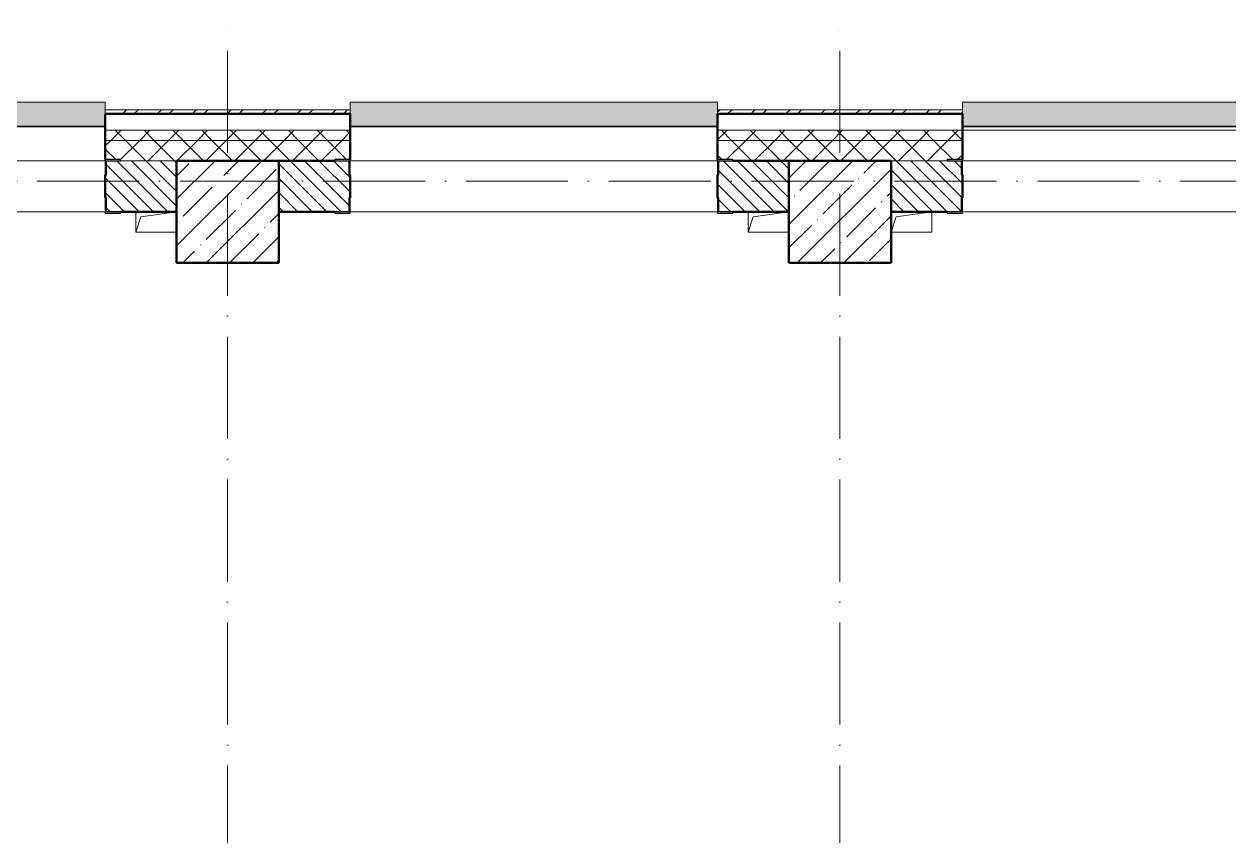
# Model space of a CAD drawing. Header units: millimetres. Extents: x -356862 to 418287, y 0 to 839748.
# Drawn here: x -126912 to -121010, y 465190 to 469166 of the extents above; entities that cross this region are included whole.
import ezdxf

# ---------------------------------------------------------------- set-up
doc = ezdxf.new("R2010")
doc.units = ezdxf.units.MM
doc.linetypes.add('50_200_ШТРИХ_1Т_ш5_п1_п1_', pattern=[700, 500, -100, 0, -100])
for name, color, linetype, lineweight in [('A-GENM-____-MCUT', 7, 'Continuous', 25), ('A-GENM-____-OTLN', 7, 'Continuous', 9), ('A-GENM-____-OTLN-1', 7, 'Continuous', 25), ('A-GLAZ-____-OTLN', 7, 'Continuous', 9), ('A-WALL-____-MCUT-2', 7, 'Continuous', 50), ('A-WALL-____-MCUT-3', 7, 'Continuous', 9), ('A-WALL-____-OTLN', 7, 'Continuous', 9), ('A-WALL-____-PATT-1', 7, 'Continuous', 9), ('A-WALL-FNSH-MCUT-1', 7, 'Continuous', 9), ('S-COLS-____-MCUT', 7, 'Continuous', 50), ('S-COLS-____-OTLN', 7, 'Continuous', 9), ('S-GRID-____-OTLN-1', 7, '50_200_ШТРИХ_1Т_ш5_п1_п1_', 9)]:
    doc.layers.add(name, color=color, linetype=linetype, lineweight=lineweight)
doc.layers.add('A-GLAZ-____-OTLN-1', color=7, linetype='Continuous', lineweight=9, true_color=0xc0c0c0)
pattern_1 = [(135, (-176515.067, 459015.94), (-35.35534, -35.35534), [])]
pattern_2 = [(45, (-176515.07, 459015.94), (-70.71068, 70.71068), []), (135, (-176515.07, 459015.94), (-70.71068, -70.71068), [])]

# ---------------------------------------------------------------- blocks, each defined once
blk = doc.blocks.new('BSC_Колонна _Прямоугольная - 500х500-V127-АР1_План отверстий 1 этажа в осях 1-64_А-ГГ')
at = {"layer": 'S-COLS-____-OTLN'}
h = blk.add_hatch(dxfattribs=at)
h.set_pattern_fill('FP_160', color=256, style=0, pattern_type=2)
h.set_pattern_definition([(45, (-53600, -9231.04), (-114.04925, 114.04925), []), (45, (-53485.95, -9231.04), (-114.04925, 114.04925), [201.613, -40.323, 3.353, -36.97])])
h.paths.add_polyline_path([(-250, -250), (250, -250), (250, 250), (-250, 250), (-250, 103.4)], flags=0)
at = {"layer": 'S-COLS-____-MCUT'}
for p, q in [((250, 250), (-250, 250)), ((-250, 250), (-250, -250)), ((250, -250), (250, 250)), ((-250, -250), (250, -250))]:
    blk.add_line(p, q, dxfattribs=at)
blk = doc.blocks.new('Фахверк_СКБ_Уголок - 250_2700-27497298-АР1_План отверстий 1 этажа в осях 1-64_А-ГГ')
at = {"layer": 'A-GENM-____-MCUT'}
for p, q in [((200, 181), (125, 181)), ((125, 181), (125, 106)), ((200, 175), (200, 181)), ((131, 106), (131, 175)), ((131, 175), (200, 175)), ((125, 106), (131, 106)), ((131, -6), (125, -6)), ((125, -6), (125, -81)), ((131, -75), (131, -6)), ((125, -81), (200, -81)), ((200, -75), (131, -75)), ((200, -81), (200, -75))]:
    blk.add_line(p, q, dxfattribs=at)
blk = doc.blocks.new('AR_Отверстие прямоугольное _в плите_ - AR_Отверстие прямоугольное _в плите_-V178-АР1_План отверстий 1 этажа в осях 1-64_А-ГГ')
at = {"layer": 'A-GENM-____-OTLN'}
for p, q in [((-100, 50), (-100, -50)), ((-100, -50), (-75, 25)), ((-75, 25), (100, 50)), ((-100, -50), (100, -50))]:
    blk.add_line(p, q, dxfattribs=at)
blk = doc.blocks.new('AR_Отверстие прямоугольное _в плите_ - AR_Отверстие прямоугольное _в плите_-V177-АР1_План отверстий 1 этажа в осях 1-64_А-ГГ')
at = {"layer": 'A-GENM-____-OTLN'}
for p, q in [((-100, -50), (-75, 25)), ((-75, 25), (100, 50)), ((100, -50), (100, 50)), ((-100, -50), (100, -50))]:
    blk.add_line(p, q, dxfattribs=at)
blk = doc.blocks.new('Отлив_СКБ - Отлив витража_120_НВФ-31885689-АР1_План отверстий 1 этажа в осях 1-64_А-ГГ')
at = {"layer": 'A-GLAZ-____-OTLN-1'}
for points in [[(1800, 2), (1800, 120), (0, 120), (0, 2), (1264.5, 2)], [(1264.5, 0), (1800, 0), (1800, 2), (0, 2), (0, 0)]]:
    blk.add_hatch(color=256, dxfattribs=at).paths.add_polyline_path(points, flags=0)
at = {"layer": 'A-GLAZ-____-OTLN'}
for p, q in [((0, 83), (0, 120)), ((1800, 120), (0, 120)), ((1800, 120), (1800, 83)), ((0, 2), (1800, 2)), ((1800, 0), (0, 0))]:
    blk.add_line(p, q, dxfattribs=at)
blk = doc.blocks.new('Отлив_СКБ - Отлив витража_120_НВФ-31885513-АР1_План отверстий 1 этажа в осях 1-64_А-ГГ')
at = {"layer": 'A-GLAZ-____-OTLN-1'}
for points in [[(7800, 2), (7800, 120), (0, 120), (0, 2), (7646.3, 2)], [(7800, 0), (7800, 2), (0, 2), (0, 0), (7646.3, 0)]]:
    blk.add_hatch(color=256, dxfattribs=at).paths.add_polyline_path(points, flags=0)
at = {"layer": 'A-GLAZ-____-OTLN'}
for p, q in [((0, 83), (0, 120)), ((7800, 120), (0, 120)), ((0, 2), (7800, 2)), ((7800, 0), (0, 0))]:
    blk.add_line(p, q, dxfattribs=at)

msp = doc.modelspace()

# ---------------------------------------------------------------- hatches: boundary and pattern name
at = {"layer": 'A-WALL-____-PATT-1'}
h = msp.add_hatch(dxfattribs=at)
h.set_pattern_fill('FP_3', color=256, style=0, pattern_type=2)
h.set_pattern_definition([(45, (-176515.07, 459015.94), (-85.53659, 85.53659), []), (45, (-176458.04, 459015.94), (-85.53659, 85.53659), [])])
h.paths.add_polyline_path([(-104650.0675, 468726.983), (-104650.0675, 468746.983), (-108515.0675, 468746.983), (-108515.0675, 468726.983), (-105831.446, 468726.983)], flags=0)
h.paths.add_polyline_path([(-110315.0675, 468726.983), (-110315.0675, 468746.983), (-111515.0675, 468746.983), (-111515.0675, 468726.983), (-111133.8389, 468726.983)], flags=0)
h.paths.add_polyline_path([(-113785.0353, 468726.983), (-113315.0675, 468726.983), (-113315.0675, 468746.983), (-114515.0675, 468746.983), (-114515.0675, 468726.983)], flags=0)
h.paths.add_polyline_path([(-122315.0675, 468726.983), (-122315.0675, 468746.983), (-123515.0675, 468746.983), (-123515.0675, 468726.983), (-123506.0889, 468726.983)], flags=0)
h.paths.add_polyline_path([(-125315.0675, 468726.983), (-125315.0675, 468746.983), (-126515.0675, 468746.983), (-126515.0675, 468726.983)], flags=0)
h.paths.add_polyline_path([(-131315.0675, 468726.983), (-131315.0675, 468746.983), (-132515.0675, 468746.983), (-132515.0675, 468726.983), (-132343.4104, 468726.983)], flags=0)
h.paths.add_polyline_path([(-128315.0675, 468726.983), (-128315.0675, 468746.983), (-129515.0675, 468746.983), (-129515.0675, 468726.983), (-128808.4818, 468726.983)], flags=0)
h.paths.add_polyline_path([(-134315.0675, 468726.983), (-134315.0675, 468746.983), (-135515.0675, 468746.983), (-135515.0675, 468726.983), (-134994.6068, 468726.983)], flags=0)
h.paths.add_polyline_path([(-138087.6693, 468726.983), (-137315.0675, 468726.983), (-137315.0675, 468746.983), (-138180.0675, 468746.983), (-138180.0675, 468726.983)], flags=0)
h = msp.add_hatch(dxfattribs=at)
h.set_pattern_fill('FP_1', color=256, style=0, pattern_type=2)
h.set_pattern_definition(pattern_2)
h.paths.add_polyline_path([(-104650.0675, 468596.983), (-104650.0675, 468646.983), (-108515.0675, 468646.983), (-108515.0675, 468596.983), (-105831.446, 468596.983)], flags=0)
h.paths.add_polyline_path([(-111133.8389, 468596.983), (-110315.0675, 468596.983), (-110315.0675, 468646.983), (-111515.0675, 468646.983), (-111515.0675, 468596.983)], flags=0)
h.paths.add_polyline_path([(-113315.0675, 468596.983), (-113315.0675, 468646.983), (-114515.0675, 468646.983), (-114515.0675, 468596.983), (-113785.0353, 468596.983)], flags=0)
h.paths.add_polyline_path([(-122315.0675, 468596.983), (-122315.0675, 468646.983), (-123515.0675, 468646.983), (-123515.0675, 468596.983), (-123506.0889, 468596.983)], flags=0)
h.paths.add_polyline_path([(-125315.0675, 468596.983), (-125315.0675, 468646.983), (-126515.0675, 468646.983), (-126515.0675, 468596.983)], flags=0)
h.paths.add_polyline_path([(-128808.4818, 468596.983), (-128315.0675, 468596.983), (-128315.0675, 468646.983), (-129515.0675, 468646.983), (-129515.0675, 468596.983)], flags=0)
h.paths.add_polyline_path([(-131315.0675, 468596.983), (-131315.0675, 468646.983), (-132515.0675, 468646.983), (-132515.0675, 468596.983), (-132343.4104, 468596.983)], flags=0)
h.paths.add_polyline_path([(-134315.0675, 468596.983), (-134315.0675, 468646.983), (-135515.0675, 468646.983), (-135515.0675, 468596.983), (-134994.6068, 468596.983)], flags=0)
h.paths.add_polyline_path([(-137645.8032, 468596.983), (-137315.0675, 468596.983), (-137315.0675, 468646.983), (-138180.0675, 468646.983), (-138180.0675, 468596.983), (-138087.6693, 468596.983)], flags=0)
h = msp.add_hatch(dxfattribs=at)
h.set_pattern_fill('FP_1', color=256, style=0, pattern_type=2)
h.set_pattern_definition(pattern_2)
h.paths.add_polyline_path([(-105165.0675, 468496.983), (-104650.0675, 468496.983), (-104650.0675, 468596.983), (-108515.0675, 468596.983), (-108515.0675, 468502.983), (-108440.0675, 468502.983), (-108440.0675, 468496.983), (-105831.446, 468496.983)], flags=0)
h.paths.add_polyline_path([(-110390.0675, 468496.983), (-110390.0675, 468502.983), (-110315.0675, 468502.983), (-110315.0675, 468596.983), (-111515.0675, 468596.983), (-111515.0675, 468502.983), (-111440.0675, 468502.983), (-111440.0675, 468496.983), (-111133.8389, 468496.983)], flags=0)
h.paths.add_polyline_path([(-114165.0675, 468496.983), (-113390.0675, 468496.983), (-113390.0675, 468502.983), (-113315.0675, 468502.983), (-113315.0675, 468596.983), (-114515.0675, 468596.983), (-114515.0675, 468502.983), (-114440.0675, 468502.983), (-114440.0675, 468496.983)], flags=0)
h.paths.add_polyline_path([(-122665.0675, 468496.983), (-122390.0675, 468496.983), (-122390.0675, 468502.983), (-122315.0675, 468502.983), (-122315.0675, 468596.983), (-123515.0675, 468596.983), (-123515.0675, 468502.983), (-123440.0675, 468502.983), (-123440.0675, 468496.983), (-123165.0675, 468496.983)], flags=0)
h.paths.add_polyline_path([(-126165.0675, 468496.983), (-125390.0675, 468496.983), (-125390.0675, 468502.983), (-125315.0675, 468502.983), (-125315.0675, 468596.983), (-126515.0675, 468596.983), (-126515.0675, 468502.983), (-126440.0675, 468502.983), (-126440.0675, 468496.983)], flags=0)
h.paths.add_polyline_path([(-128390.0675, 468496.983), (-128390.0675, 468502.983), (-128315.0675, 468502.983), (-128315.0675, 468596.983), (-129515.0675, 468596.983), (-129515.0675, 468502.983), (-129440.0675, 468502.983), (-129440.0675, 468496.983), (-128808.4818, 468496.983)], flags=0)
h.paths.add_polyline_path([(-131665.0675, 468496.983), (-131390.0675, 468496.983), (-131390.0675, 468502.983), (-131315.0675, 468502.983), (-131315.0675, 468596.983), (-132515.0675, 468596.983), (-132515.0675, 468502.983), (-132440.0675, 468502.983), (-132440.0675, 468496.983), (-132343.4104, 468496.983)], flags=0)
h.paths.add_polyline_path([(-134390.0675, 468496.983), (-134390.0675, 468502.983), (-134315.0675, 468502.983), (-134315.0675, 468596.983), (-135515.0675, 468596.983), (-135515.0675, 468502.983), (-135440.0675, 468502.983), (-135440.0675, 468496.983), (-134994.6068, 468496.983)], flags=0)
h.paths.add_polyline_path([(-137665.0675, 468496.983), (-137390.0675, 468496.983), (-137390.0675, 468502.983), (-137315.0675, 468502.983), (-137315.0675, 468596.983), (-138180.0675, 468596.983), (-138180.0675, 468496.983), (-138087.6693, 468496.983)], flags=0)
h = msp.add_hatch(dxfattribs=at)
h.set_pattern_fill('FP_6', color=256, style=0, pattern_type=2)
h.set_pattern_definition(pattern_1)
h.paths.add_polyline_path([(-126509.0675, 468246.983), (-126165.0675, 468246.983), (-126165.0675, 468496.983), (-126509.0675, 468496.983), (-126509.0675, 468427.983), (-126515.0675, 468427.983), (-126515.0675, 468315.983), (-126509.0675, 468315.983)], flags=0)
h.paths.add_polyline_path([(-128390.0675, 468246.983), (-128321.0675, 468246.983), (-128321.0675, 468315.983), (-128315.0675, 468315.983), (-128315.0675, 468427.983), (-128321.0675, 468427.983), (-128321.0675, 468496.983), (-129509.0675, 468496.983), (-129509.0675, 468427.983), (-129515.0675, 468427.983), (-129515.0675, 468315.983), (-129509.0675, 468315.983), (-129509.0675, 468246.983), (-128808.4818, 468246.983)], flags=0)
h.paths.add_polyline_path([(-131321.0675, 468246.983), (-131321.0675, 468315.983), (-131315.0675, 468315.983), (-131315.0675, 468427.983), (-131321.0675, 468427.983), (-131321.0675, 468496.983), (-131665.0675, 468496.983), (-131665.0675, 468246.983), (-131390.0675, 468246.983)], flags=0)
h = msp.add_hatch(dxfattribs=at)
h.set_pattern_fill('FP_6', color=256, style=0, pattern_type=2)
h.set_pattern_definition(pattern_1)
h.paths.add_polyline_path([(-123165.0675, 468246.983), (-123165.0675, 468496.983), (-123509.0675, 468496.983), (-123509.0675, 468427.983), (-123515.0675, 468427.983), (-123515.0675, 468315.983), (-123509.0675, 468315.983), (-123509.0675, 468246.983), (-123440.0675, 468246.983)], flags=0)
h.paths.add_polyline_path([(-125665.0675, 468246.983), (-125321.0675, 468246.983), (-125321.0675, 468315.983), (-125315.0675, 468315.983), (-125315.0675, 468427.983), (-125321.0675, 468427.983), (-125321.0675, 468496.983), (-125665.0675, 468496.983), (-125665.0675, 468350.3669)], flags=0)
h = msp.add_hatch(dxfattribs=at)
h.set_pattern_fill('FP_6', color=256, style=0, pattern_type=2)
h.set_pattern_definition(pattern_1)
h.paths.add_polyline_path([(-114509.0675, 468246.983), (-114165.0675, 468246.983), (-114165.0675, 468496.983), (-114509.0675, 468496.983), (-114509.0675, 468427.983), (-114515.0675, 468427.983), (-114515.0675, 468315.983), (-114509.0675, 468315.983)], flags=0)
h.paths.add_polyline_path([(-122665.0675, 468246.983), (-122321.0675, 468246.983), (-122321.0675, 468315.983), (-122315.0675, 468315.983), (-122315.0675, 468427.983), (-122321.0675, 468427.983), (-122321.0675, 468496.983), (-122665.0675, 468496.983), (-122665.0675, 468350.3669)], flags=0)
at = {"layer": 'S-COLS-____-OTLN'}
h = msp.add_hatch(dxfattribs=at)
h.set_pattern_fill('FP_27', color=256, style=0, pattern_type=2)
h.set_pattern_definition([(45, (-176515.07, 459015.94), (-114.04925, 114.04925), []), (45, (-176401.02, 459015.94), (-114.04925, 114.04925), [201.612, -40.322, 3.353, -36.97])])
h.paths.add_polyline_path([(-126165.0675, 467996.983), (-125665.0675, 467996.983), (-125665.0675, 468496.983), (-126165.0675, 468496.983), (-126165.0675, 468350.3669)], flags=0)

# ---------------------------------------------------------------- linework, layer by layer
at = {"layer": 'A-WALL-____-MCUT-2'}
for p, q in [((-125315.0675, 468726.983), (-126515.0675, 468726.983)), ((-126515.0675, 468726.983), (-126515.0675, 468502.983)), ((-125315.0675, 468502.983), (-125315.0675, 468726.983)), ((-122315.0675, 468726.983), (-123515.0675, 468726.983)), ((-123515.0675, 468726.983), (-123515.0675, 468502.983)), ((-122315.0675, 468502.983), (-122315.0675, 468726.983)), ((-126165.0675, 468246.983), (-126165.0675, 468496.983)), ((-126165.0675, 468496.983), (-125390.0675, 468496.983)), ((-125665.0675, 468496.983), (-125665.0675, 468246.983)), ((-123165.0675, 468496.983), (-123440.0675, 468496.983)), ((-126515.0675, 468427.983), (-126515.0675, 468315.983)), ((-125315.0675, 468315.983), (-125315.0675, 468427.983)), ((-123515.0675, 468427.983), (-123515.0675, 468315.983)), ((-122315.0675, 468315.983), (-122315.0675, 468427.983)), ((-126440.0675, 468246.983), (-126165.0675, 468246.983)), ((-125665.0675, 468246.983), (-125390.0675, 468246.983)), ((-123440.0675, 468246.983), (-123165.0675, 468246.983)), ((-122665.0675, 468246.983), (-122390.0675, 468246.983))]:
    msp.add_line(p, q, dxfattribs=at)
at = {"layer": 'A-WALL-____-MCUT-3'}
for p, q in [((-125315.0675, 468646.983), (-126515.0675, 468646.983)), ((-122315.0675, 468646.983), (-123515.0675, 468646.983)), ((-125315.0675, 468596.983), (-126515.0675, 468596.983)), ((-122315.0675, 468596.983), (-123515.0675, 468596.983)), ((-126165.0675, 468496.983), (-126440.0675, 468496.983)), ((-122390.0675, 468496.983), (-122665.0675, 468496.983))]:
    msp.add_line(p, q, dxfattribs=at)
at = {"layer": 'A-WALL-____-OTLN'}
for p, q in [((-122315.0675, 468646.983), (-114515.0675, 468646.983)), ((-128315.0675, 468496.983), (-126515.0675, 468496.983)), ((-125315.0675, 468496.983), (-123515.0675, 468496.983)), ((-122315.0675, 468496.983), (-117165.0675, 468496.983)), ((-126515.0675, 468246.983), (-128315.0675, 468246.983)), ((-123515.0675, 468246.983), (-125315.0675, 468246.983)), ((-117165.0675, 468246.983), (-122315.0675, 468246.983))]:
    msp.add_line(p, q, dxfattribs=at)
at = {"layer": 'A-WALL-FNSH-MCUT-1'}
for p, q in [((-125315.0675, 468746.983), (-126515.0675, 468746.983)), ((-126515.0675, 468746.983), (-126515.0675, 468726.983)), ((-125315.0675, 468726.983), (-125315.0675, 468746.983)), ((-122315.0675, 468746.983), (-123515.0675, 468746.983)), ((-123515.0675, 468746.983), (-123515.0675, 468726.983)), ((-122315.0675, 468726.983), (-122315.0675, 468746.983)), ((-126515.0675, 468726.983), (-126515.0675, 468726.983)), ((-123515.0675, 468726.983), (-123515.0675, 468726.983))]:
    msp.add_line(p, q, dxfattribs=at)
at = {"layer": 'S-COLS-____-MCUT'}
for p, q in [((-125665.0675, 468496.983), (-126165.0675, 468496.983)), ((-126165.0675, 468496.983), (-126165.0675, 467996.983)), ((-125665.0675, 467996.983), (-125665.0675, 468496.983)), ((-126165.0675, 467996.983), (-125665.0675, 467996.983))]:
    msp.add_line(p, q, dxfattribs=at)
at = {"layer": 'S-GRID-____-OTLN-1'}
for p, q in [((-125915.0675, 454533.3346), (-125915.0675, 469166.4803)), ((-122915.0675, 454533.3346), (-122915.0675, 469166.4803)), ((-72440.6609, 468396.983), (-180971.4299, 468396.983))]:
    msp.add_line(p, q, dxfattribs=at)

# ---------------------------------------------------------------- block references
at = {"layer": 'A-GENM-____-OTLN'}
for name, p in [('AR_Отверстие прямоугольное _в плите_ - AR_Отверстие прямоугольное _в плите_-V178-АР1_План отверстий 1 этажа в осях 1-64_А-ГГ', (-126265.0675, 468196.983)), ('AR_Отверстие прямоугольное _в плите_ - AR_Отверстие прямоугольное _в плите_-V178-АР1_План отверстий 1 этажа в осях 1-64_А-ГГ', (-123265.0675, 468196.983)), ('AR_Отверстие прямоугольное _в плите_ - AR_Отверстие прямоугольное _в плите_-V177-АР1_План отверстий 1 этажа в осях 1-64_А-ГГ', (-122565.0675, 468196.983))]:
    msp.add_blockref(name, p, dxfattribs=at)
at = {"layer": 'A-GENM-____-OTLN-1'}
for p in [(-126640.0675, 468321.983), (-123640.0675, 468321.983)]:
    msp.add_blockref('Фахверк_СКБ_Уголок - 250_2700-27497298-АР1_План отверстий 1 этажа в осях 1-64_А-ГГ', p, dxfattribs=at)
at = {"layer": 'A-GENM-____-OTLN-1', "rotation": 180}
for p in [(-125190.0675, 468421.983), (-122190.0675, 468421.983)]:
    msp.add_blockref('Фахверк_СКБ_Уголок - 250_2700-27497298-АР1_План отверстий 1 этажа в осях 1-64_А-ГГ', p, dxfattribs=at)
at = {"layer": 'A-GLAZ-____-OTLN'}
for name, p in [('Отлив_СКБ - Отлив витража_120_НВФ-31885689-АР1_План отверстий 1 этажа в осях 1-64_А-ГГ', (-128315.0675, 468663.983)), ('Отлив_СКБ - Отлив витража_120_НВФ-31885689-АР1_План отверстий 1 этажа в осях 1-64_А-ГГ', (-125315.0675, 468663.983)), ('Отлив_СКБ - Отлив витража_120_НВФ-31885513-АР1_План отверстий 1 этажа в осях 1-64_А-ГГ', (-122315.0675, 468663.983))]:
    msp.add_blockref(name, p, dxfattribs=at)
at = {"layer": 'S-COLS-____-OTLN'}
msp.add_blockref('BSC_Колонна _Прямоугольная - 500х500-V127-АР1_План отверстий 1 этажа в осях 1-64_А-ГГ', (-122915.0675, 468246.983), dxfattribs=at)

doc.saveas('drawing.dxf')
